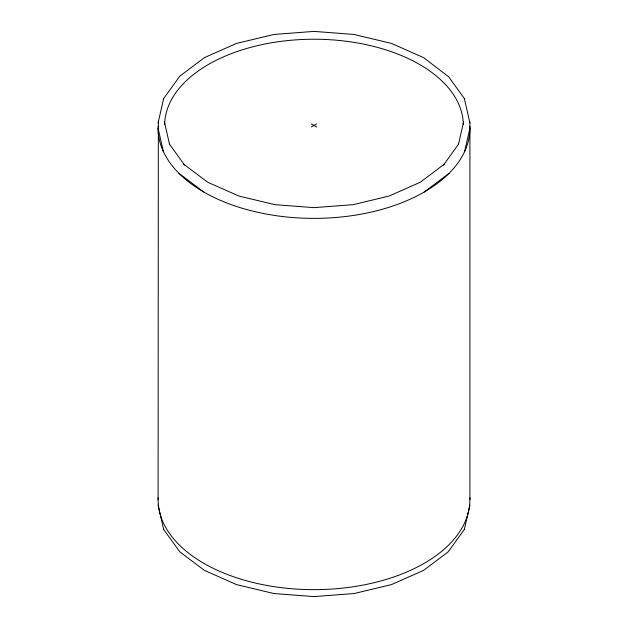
<?xml version="1.0" encoding="UTF-8"?>
<svg xmlns="http://www.w3.org/2000/svg" width="628" height="628" viewBox="0 0 628 628"><rect width="100%" height="100%" fill="white"/><g stroke="black" fill="none" stroke-linecap="round" stroke-linejoin="round"><path stroke-width="0.94" d="M158.091 499.645L158.342 121.816M163.406 99.624L163.649 98.557L179.812 76.145L204.438 57.619L236.528 43.403L274.169 34.43L314 31.4L353.831 34.43L391.472 43.403L423.562 57.619L448.8 76.883L464.351 98.557L469.909 122.923L469.909 499.645M158.091 505.077L163.649 529.443L179.812 551.855L204.438 570.381L236.528 584.597L273.894 593.538L314 596.6L354.106 593.538L391.472 584.597L423.562 570.381L448.188 551.855L464.351 529.443L464.594 528.376M158.091 122.923L163.649 98.557M458.479 144.314L463.605 121.816M464.594 151.654L469.909 128.355M464.351 529.443L469.909 505.077M458.503 144.165L443.556 164.999L444.177 164.261L420.289 182.238L389.156 196.03L353.179 204.665L314 207.64L274.821 204.665L238.844 196.03L207.711 182.238L183.823 164.261L184.444 164.999L169.497 144.165M424.245 192.003L449.02 173.359M311.355 126.958L316.606 123.928M311.355 123.928L316.606 126.958M178.98 173.359L203.755 192.003M164.395 121.816L169.521 144.314M158.091 128.355L163.406 151.654M469.658 121.816L469.909 122.923M464.351 98.557L464.594 99.624M163.406 528.376L163.649 529.443M469.87 497.776A155.909 90.008 0 0 1 314 589.653A155.909 90.008 0 0 1 158.13 497.776M164.654 124.525A149.354 86.232 0 0 1 314 39.226A149.354 86.232 0 0 1 463.346 124.525M469.87 126.487A155.909 90.008 0 0 1 314 218.371A155.909 90.008 0 0 1 158.13 126.487"/></g></svg>
